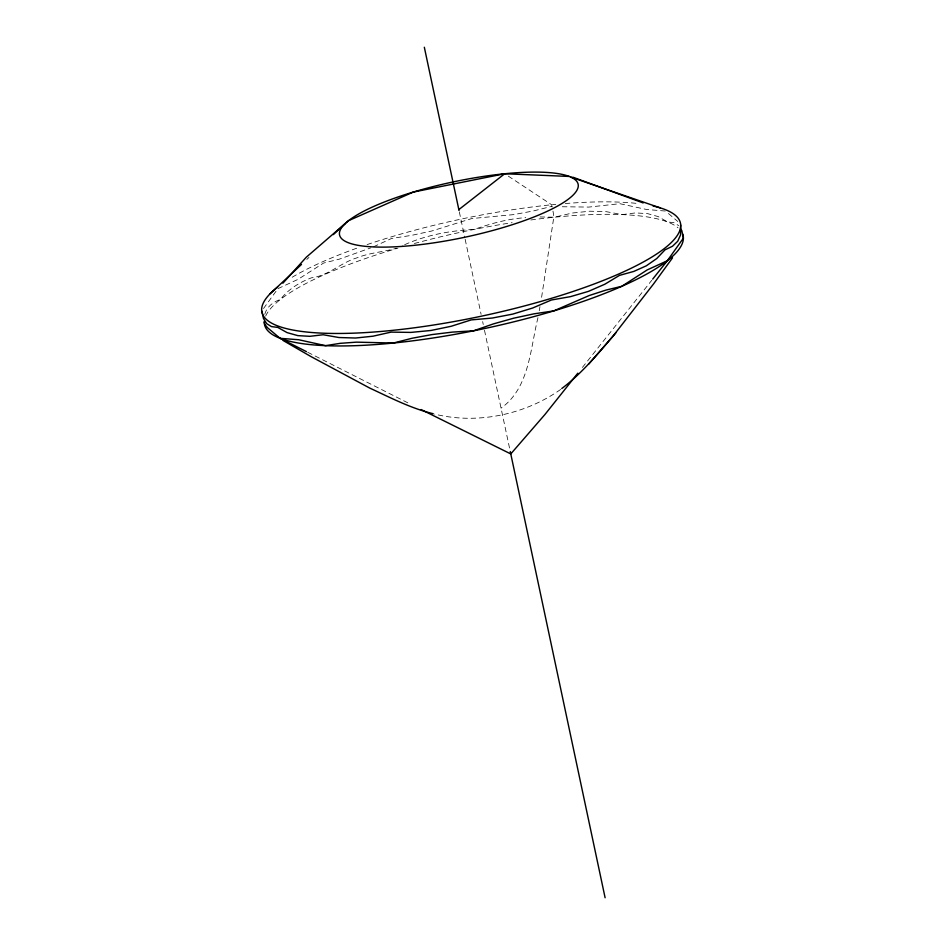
<?xml version="1.0" encoding="UTF-8"?>
<svg xmlns="http://www.w3.org/2000/svg" width="945" height="945" viewBox="0 0 945 945"><rect width="100%" height="100%" fill="white"/><g stroke="black" fill="none" stroke-linecap="round" stroke-linejoin="round"><path stroke-width="0.71" stroke-dasharray="4.72 3.54" d="M541.603 297.297L553.758 217.468A8.044 3.355 84.3 0 0 553.605 214.751L552.979 211.137M539.241 310.728L539.973 306.629M537.977 317.626C530.204 348.681 529.613 387.781 501.051 408.157M264.765 314.331C266.762 306.794 273.188 301.857 280.346 299.518C288.296 289.288 299.435 282.319 311.46 277.818C328.517 275.727 340.767 262.651 356.938 257.843C369.672 252.681 383.623 252.02 396.593 248.192M263.525 308.507L276.412 290.741M582.404 367.44L651.802 280.252M306.818 259.438L308.956 257.442M560.657 389.446C524.818 414.713 477.367 424.671 434.641 414.111M373.523 246.787L391.584 238.447L411.488 235.376L431.617 231.041L471.815 218.531L513.407 214.645L533.157 211.007L551.974 206.317M404.661 244.696C426.478 234.951 450.375 230.627 474.142 229.446C490.821 223.563 508.044 218.756 525.774 217.657M278.019 288.603L298.136 279.307L323.556 263.064L339.314 259.154L370.83 247.85M540.079 216.948L554.302 217.232L572.316 213.027L589.751 211.208L606.43 211.704L622.2 214.609L635.465 212.92L647.502 213.605L658.228 216.606L667.572 221.945L673.891 222.642L678.675 225.607M665.256 211.03L646.628 209.495L619.873 203.695L588.877 207.085L560.798 206.731M307.775 352.296L410.579 404.212M508.315 176.136L551.644 204.758L552.187 207.333M668.422 213.511L677.801 221.496M459.317 211.857L464.845 237.857M465.153 239.298L481.111 314.39M482.647 321.607L483.261 324.489M484.49 330.266L509.969 450.115M292.218 277.228A213.972 49.589 -12 0 1 359.395 247.259M367.085 244.601A213.972 49.589 -12 0 1 555.766 204.356M565.24 203.541A213.972 49.589 -12 0 1 638.466 203.6M265.675 316.079A213.972 49.589 -12 0 1 397.928 248.169M414.347 243.515A213.972 49.589 -12 0 1 512.119 222.666M530.842 219.972A213.972 49.589 -12 0 1 678.037 227.804"/><path stroke-width="1.42" d="M672.521 257.843L653.656 283.795L612.714 336.538C596.897 354.93 581.317 373.866 561.791 388.513M652.711 279.106L667.324 260.749L683.365 238.164L681.865 230.781L680.589 228.714M577.832 373.18L544.958 414.477L510.772 453.931L421.116 409.539M588.57 364.25L615.809 332.947M282.898 283.193L306.274 257.241L348.551 220.657L413.296 192.071L504.701 173.75L569.244 176.443M270.057 293.8L301.502 264.423M333.349 234.608L345.149 223.575M458.845 209.601L504.701 173.762M667.324 260.749L647.183 269.927L621.798 286.3L606.005 290.08L589.267 295.501L553.77 310.905L533.831 313.858L513.702 318.193L493.526 323.863L473.528 330.821L452.431 332.097L431.912 334.589L412.162 338.227L393.368 343.035L356.454 342.149L340.129 343.342L325.47 345.657L298.703 339.739L280.098 338.322L267.529 327.738L264.695 324.277L264.305 322.103M433.223 413.721C410.91 408.382 390.45 397.656 369.755 388.088L310.893 356.525L283.075 340.472M571.04 177.199L660.224 207.876M572.824 177.176L643.179 202.951M280.098 338.322L306.452 351.635M424.329 47.25L459.01 210.416M510.276 451.568L605.107 897.75M261.978 311.188L263.454 318.453L266.655 323.627L271.428 326.592L277.771 327.407L287.091 332.616L297.829 335.629L309.865 336.314L323.155 334.743L338.889 337.519L355.58 338.026L373.003 336.196L391.053 332.12L410.933 332.404L431.038 330.466L451.19 326.273L471.212 319.906L492.286 318.04L512.828 314.083L532.59 308.035L551.443 299.99L570.567 296.624L588.392 291.391L604.776 284.256L619.471 275.385L633.859 271.404L646.309 265.817L656.716 258.576L665.008 249.834L672.486 246.255L677.695 241.282L680.565 234.903L680.636 224.957M653.054 206.01A213.972 49.589 -12 0 1 484.348 315.547A213.972 49.589 -12 0 1 277.688 287.044M682.668 234.029A213.972 49.589 -12 0 1 480.745 329.356A213.972 49.589 -12 0 1 264.316 321.312M402.712 246.35A121.952 28.267 -12 0 0 578.21 184.665A121.952 28.267 -12 0 0 395.612 197.812A121.952 28.267 -12 0 0 402.712 246.35"/></g></svg>
